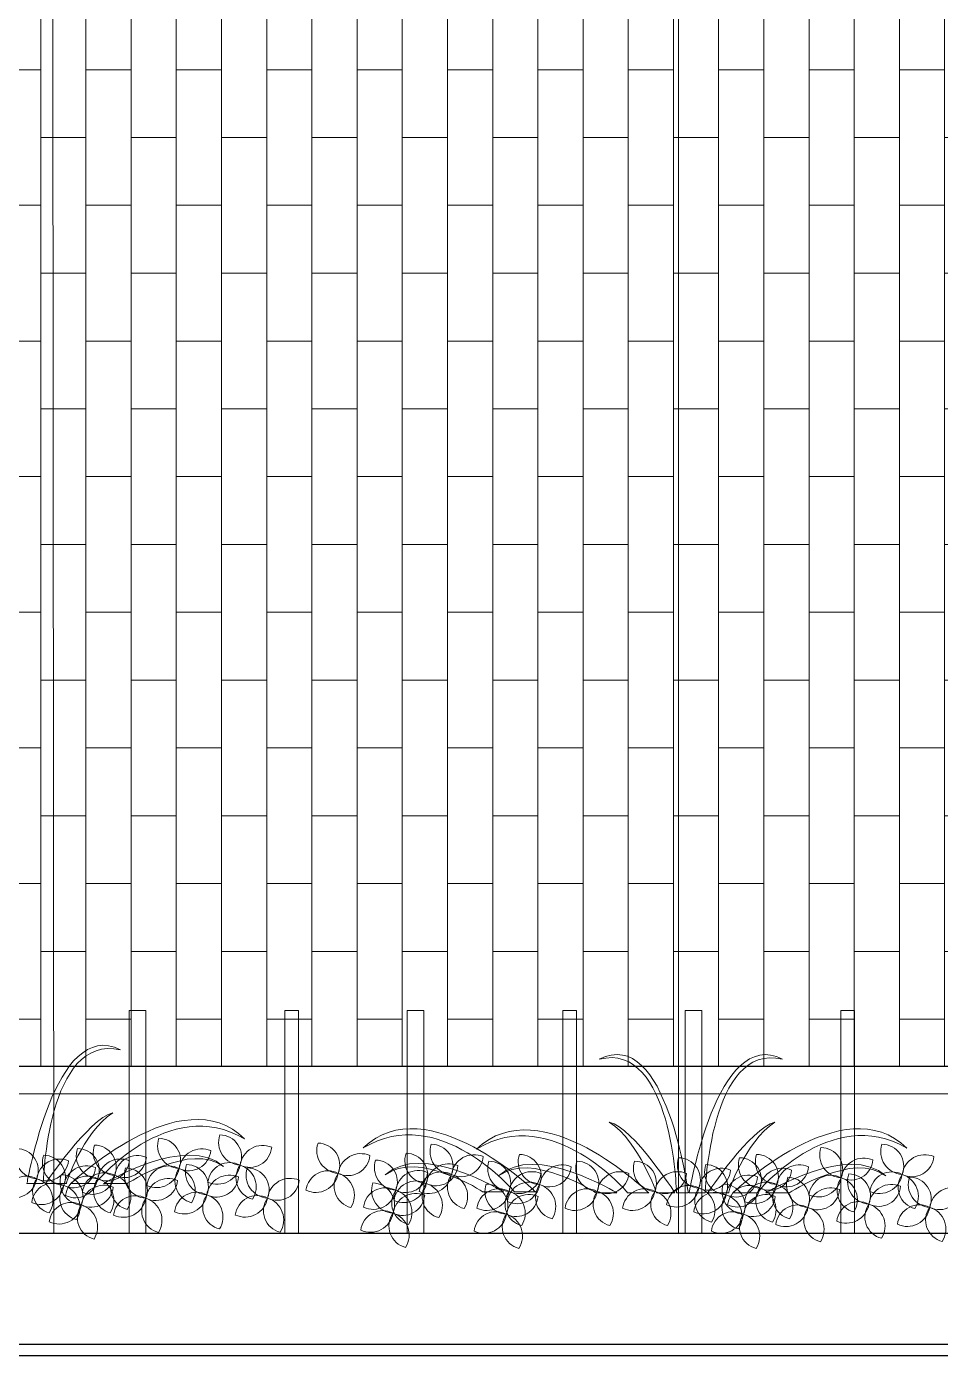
# Model space of a CAD drawing. Header units: inches. Extents: x 17.6 to 55, y 11.8 to 85.9.
# Drawn here: x 41.547 to 43.19, y 59.442 to 61.831 of the extents above; entities that cross this region are included whole.
import ezdxf

# ---------------------------------------------------------------- set-up
doc = ezdxf.new("R2010")
doc.units = ezdxf.units.IN
doc.header["$MEASUREMENT"] = 0
doc.layers.add('8', color=3, linetype='Continuous')
doc.layers.add('FURNITURE F 1 100', color=7, linetype='Continuous', lineweight=13, true_color=0x93979a)
doc.layers.add('HATCH F 1 100', color=7, linetype='Continuous', lineweight=0, true_color=0xc9c9c9)
doc.layers.add('TREE G 1 100', color=7, linetype='Continuous', lineweight=9, true_color=0xbed3d5, transparency=0.6)
doc.layers.add('VEGETACION', color=86, linetype='Continuous', lineweight=13)
doc.layers.add('WALL 1 100', color=250, linetype='Continuous', lineweight=30)

# ---------------------------------------------------------------- blocks, each defined once
blk = doc.blocks.new('A4')
at = {"layer": 'TREE G 1 100'}
for centre, radius, start, end in [((0.0419, 0.0818), 0.0911, 161.0667, 266.4037), ((-0.0453, 0.0236), 0.0878, 338.147, 89.3234), ((0.1264, -0.0215), 0.0911, 66.8071, 172.1441), ((0.0748, 0.0698), 0.0878, 243.8874, 355.0638), ((-0.0049, -0.0866), 0.0878, 62.1384, 173.3149), ((-0.0536, 0.0062), 0.0911, 245.0581, 350.3951), ((0.1077, -0.0598), 0.0878, 144.6671, 255.8435), ((0.0094, -0.0961), 0.0911, 327.5868, 72.9238)]:
    blk.add_arc(centre, radius, start, end, dxfattribs=at)

msp = doc.modelspace()

# ---------------------------------------------------------------- hatches: boundary and pattern name
at = {"layer": 'HATCH F 1 100'}
h = msp.add_hatch(dxfattribs=at)
h.set_pattern_fill('AR-BRSTD', color=256, scale=0.0012, angle=90, style=0)
h.set_pattern_definition([(90, (-1398.88951, -763.15725), (-0.08129016, 5e-18), []), (180, (-1398.88951, -763.15725), (-0.08129016, -0.12192), [0.08129016, -0.08129016])])
h.paths.add_polyline_path([(38.1433, 61.8624), (38.1433, 59.9624), (44.11, 59.9624), (44.11, 61.8618)])

# ---------------------------------------------------------------- linework, layer by layer
at = {"layer": 'FURNITURE F 1 100'}
for p, q in [((42.7191, 59.6624), (42.7191, 61.8624)), ((41.7311, 59.6624), (41.7311, 60.0624)), ((41.7311, 60.0624), (41.7611, 60.0624)), ((41.7611, 59.6624), (41.7611, 60.0624)), ((42.0111, 59.6624), (42.0111, 60.0624)), ((42.0111, 60.0624), (42.0361, 60.0624)), ((42.0361, 59.6624), (42.0361, 60.0624)), ((42.2311, 59.6624), (42.2311, 60.0624)), ((42.2311, 60.0624), (42.2611, 60.0624)), ((42.2611, 59.6624), (42.2611, 60.0624)), ((42.5111, 59.6624), (42.5111, 60.0624)), ((42.5111, 60.0624), (42.5361, 60.0624)), ((42.5361, 59.6624), (42.5361, 60.0624)), ((42.7311, 59.6624), (42.7311, 60.0624)), ((42.7311, 60.0624), (42.7611, 60.0624)), ((42.7611, 59.6624), (42.7611, 60.0624)), ((43.0111, 59.6624), (43.0111, 60.0624)), ((43.0111, 60.0624), (43.0361, 60.0624)), ((43.0361, 59.6624), (43.0361, 60.0624)), ((37.7311, 59.9624), (44.8778, 59.9624)), ((37.7311, 59.9124), (44.8778, 59.9124)), ((35.9665, 59.6624), (49.9698, 59.6624))]:
    msp.add_line(p, q, dxfattribs=at)
at = {"layer": 'TREE G 1 100'}
for points in [[(41.5308, 66.3754), (41.591, 65.4569), (41.5959, 59.6631)], [(41.5765, 59.7512), (41.5475, 59.7512), (41.5475, 59.7519), (41.5483, 59.7546), (41.5487, 59.7585), (41.5498, 59.7639), (41.5514, 59.7705), (41.5529, 59.7786), (41.5548, 59.7875), (41.5572, 59.7972), (41.5599, 59.808), (41.5626, 59.8192), (41.5661, 59.8308), (41.5695, 59.8432), (41.5734, 59.8556), (41.5777, 59.8684), (41.5823, 59.8815), (41.5873, 59.8943), (41.5924, 59.9067), (41.5982, 59.919), (41.604, 59.9307), (41.6106, 59.9423), (41.6171, 59.9527), (41.6241, 59.9628), (41.6314, 59.9717), (41.6396, 59.9798), (41.6477, 59.9864), (41.6562, 59.9922), (41.6651, 59.996), (41.6744, 59.9987), (41.6841, 59.9999), (41.6941, 59.9991), (41.7046, 59.9964), (41.7154, 59.9918), (41.7034, 59.9937), (41.6922, 59.9941), (41.6817, 59.9929), (41.6717, 59.9902), (41.6624, 59.986), (41.6539, 59.9809), (41.6458, 59.9744), (41.638, 59.967), (41.6314, 59.9585), (41.6249, 59.9492), (41.6191, 59.9396), (41.6136, 59.9287), (41.6086, 59.9179), (41.6044, 59.9063), (41.6001, 59.8947), (41.5966, 59.8827), (41.5935, 59.8707), (41.5904, 59.8587), (41.5881, 59.8467), (41.5858, 59.8351), (41.5839, 59.8239), (41.5823, 59.8131), (41.5808, 59.8026), (41.5796, 59.7929), (41.5788, 59.784), (41.5781, 59.7759), (41.5777, 59.769), (41.5769, 59.7628), (41.5769, 59.7577), (41.5765, 59.7543), (41.5765, 59.7512)], [(42.716, 59.7345), (42.716, 59.7376), (42.7156, 59.741), (42.7152, 59.7461), (42.7148, 59.7523), (42.7144, 59.7592), (42.7137, 59.7673), (42.7129, 59.7766), (42.7117, 59.7863), (42.7102, 59.7967), (42.7086, 59.8076), (42.7067, 59.8188), (42.7044, 59.8308), (42.7017, 59.8424), (42.699, 59.8548), (42.6959, 59.8668), (42.692, 59.8788), (42.6881, 59.8904), (42.6835, 59.902), (42.6784, 59.9128), (42.673, 59.9232), (42.6672, 59.9333), (42.661, 59.9426), (42.6541, 59.9507), (42.6463, 59.9584), (42.6382, 59.9646), (42.6297, 59.9701), (42.6204, 59.9739), (42.6104, 59.9766), (42.5999, 59.9778), (42.5887, 59.977), (42.5767, 59.9751), (42.5879, 59.9797), (42.5984, 59.9824), (42.6088, 59.9836), (42.6185, 59.9824), (42.6278, 59.9801), (42.6363, 59.9759), (42.6448, 59.9704), (42.6529, 59.9635), (42.6603, 59.9557), (42.6676, 59.9468), (42.6742, 59.9368), (42.6808, 59.9263), (42.6866, 59.9147), (42.692, 59.9027), (42.6974, 59.8907), (42.7067, 59.8652), (42.7109, 59.8525), (42.7148, 59.8397), (42.7183, 59.8269), (42.7214, 59.8145), (42.7241, 59.8025), (42.7268, 59.7913), (42.7287, 59.7809), (42.7307, 59.7708), (42.7326, 59.7619), (42.7338, 59.7542), (42.7349, 59.7472), (42.7357, 59.7418), (42.7365, 59.7379), (42.7369, 59.7352), (42.7369, 59.7345), (42.716, 59.7345)], [(42.7674, 59.7345), (42.7384, 59.7345), (42.7384, 59.7352), (42.7392, 59.7379), (42.7396, 59.7418), (42.7407, 59.7472), (42.7423, 59.7538), (42.7438, 59.7619), (42.7458, 59.7708), (42.7481, 59.7805), (42.7508, 59.7913), (42.7535, 59.8025), (42.757, 59.8142), (42.7605, 59.8265), (42.7643, 59.8389), (42.7686, 59.8517), (42.7732, 59.8648), (42.7783, 59.8776), (42.7833, 59.89), (42.7891, 59.9024), (42.7949, 59.914), (42.8015, 59.9256), (42.808, 59.936), (42.815, 59.9461), (42.8224, 59.955), (42.8305, 59.9631), (42.8386, 59.9697), (42.8471, 59.9755), (42.856, 59.9793), (42.8653, 59.982), (42.875, 59.9832), (42.885, 59.9824), (42.8955, 59.9797), (42.9063, 59.9751), (42.8943, 59.977), (42.8831, 59.9774), (42.8726, 59.9762), (42.8626, 59.9735), (42.8533, 59.9693), (42.8448, 59.9642), (42.8367, 59.9577), (42.8289, 59.9503), (42.8224, 59.9418), (42.8158, 59.9325), (42.81, 59.9229), (42.8046, 59.912), (42.7995, 59.9012), (42.7953, 59.8896), (42.791, 59.878), (42.7875, 59.866), (42.7844, 59.854), (42.7813, 59.842), (42.779, 59.83), (42.7767, 59.8184), (42.7748, 59.8072), (42.7732, 59.7964), (42.7717, 59.7859), (42.7705, 59.7762), (42.7697, 59.7673), (42.769, 59.7592), (42.7686, 59.7523), (42.7678, 59.7461), (42.7678, 59.741), (42.7674, 59.7376), (42.7674, 59.7345)], [(41.6187, 59.7512), (41.5808, 59.7512), (41.5815, 59.7523), (41.5842, 59.7562), (41.5881, 59.762), (41.5935, 59.7693), (41.6001, 59.7786), (41.6075, 59.7887), (41.6156, 59.7995), (41.6249, 59.8107), (41.6341, 59.8223), (41.6442, 59.8336), (41.6543, 59.844), (41.6643, 59.8541), (41.6744, 59.8626), (41.6841, 59.8699), (41.6933, 59.8753), (41.7018, 59.8784), (41.6918, 59.8711), (41.6825, 59.8626), (41.6736, 59.8533), (41.6655, 59.8432), (41.6581, 59.8328), (41.6512, 59.8223), (41.645, 59.8115), (41.6392, 59.8011), (41.6341, 59.791), (41.6299, 59.7817), (41.6264, 59.7732), (41.6233, 59.7659), (41.621, 59.7597), (41.6194, 59.755), (41.6187, 59.7523), (41.6187, 59.7512)], [(41.6701, 59.7512), (41.626, 59.7512), (41.6268, 59.7515), (41.6283, 59.7535), (41.6311, 59.7558), (41.6349, 59.7593), (41.6396, 59.7635), (41.6454, 59.7682), (41.6519, 59.7736), (41.6593, 59.7794), (41.6674, 59.7856), (41.6759, 59.7922), (41.6856, 59.7991), (41.6957, 59.8061), (41.7061, 59.8131), (41.7173, 59.82), (41.7285, 59.8266), (41.7405, 59.8332), (41.7529, 59.8394), (41.7653, 59.8452), (41.7781, 59.8506), (41.7908, 59.8552), (41.804, 59.8595), (41.8167, 59.8626), (41.8299, 59.8649), (41.843, 59.866), (41.8558, 59.8664), (41.8686, 59.8657), (41.881, 59.8637), (41.8933, 59.8602), (41.9053, 59.8556), (41.9169, 59.849), (41.9281, 59.8413), (41.939, 59.8316), (41.9262, 59.8386), (41.9134, 59.844), (41.9007, 59.8483), (41.8883, 59.8513), (41.8759, 59.8533), (41.8635, 59.8544), (41.8512, 59.8544), (41.8392, 59.8533), (41.8276, 59.8513), (41.816, 59.849), (41.8047, 59.8455), (41.7935, 59.8417), (41.7831, 59.8374), (41.7726, 59.8328), (41.7626, 59.8274), (41.7529, 59.8219), (41.7436, 59.8161), (41.7347, 59.81), (41.7266, 59.8042), (41.7185, 59.798), (41.7111, 59.7922), (41.7046, 59.7864), (41.698, 59.7806), (41.6922, 59.7751), (41.6825, 59.7655), (41.679, 59.7616), (41.6755, 59.7581), (41.6732, 59.755), (41.6713, 59.7531), (41.6705, 59.7515), (41.6701, 59.7512)], [(42.6796, 59.7345), (42.6792, 59.7356), (42.6781, 59.7383), (42.6765, 59.743), (42.6742, 59.7492), (42.6711, 59.7565), (42.6672, 59.765), (42.6626, 59.7743), (42.6576, 59.7844), (42.6521, 59.7948), (42.6456, 59.8056), (42.6386, 59.8161), (42.6313, 59.8265), (42.6231, 59.8366), (42.6142, 59.8459), (42.6049, 59.8544), (42.5949, 59.8617), (42.6034, 59.8586), (42.6127, 59.8532), (42.622, 59.8459), (42.6316, 59.8374), (42.6417, 59.8273), (42.6514, 59.8169), (42.661, 59.8056), (42.6703, 59.794), (42.6788, 59.7828), (42.687, 59.772), (42.6943, 59.7619), (42.7005, 59.7526), (42.7059, 59.7453), (42.7098, 59.7395), (42.7121, 59.7356), (42.7129, 59.7345), (42.6796, 59.7345)], [(42.8096, 59.7345), (42.7717, 59.7345), (42.7725, 59.7356), (42.7752, 59.7395), (42.779, 59.7453), (42.7844, 59.7526), (42.791, 59.7619), (42.7984, 59.772), (42.8065, 59.7828), (42.8158, 59.794), (42.8251, 59.8056), (42.8351, 59.8169), (42.8452, 59.8273), (42.8552, 59.8374), (42.8653, 59.8459), (42.875, 59.8532), (42.8842, 59.8586), (42.8928, 59.8617), (42.8827, 59.8544), (42.8734, 59.8459), (42.8645, 59.8366), (42.8564, 59.8265), (42.849, 59.8161), (42.8421, 59.8056), (42.8359, 59.7948), (42.8301, 59.7844), (42.8251, 59.7743), (42.8208, 59.765), (42.8173, 59.7565), (42.8142, 59.7492), (42.8119, 59.743), (42.8104, 59.7383), (42.8096, 59.7356), (42.8096, 59.7345)], [(42.4243, 59.7364), (42.4239, 59.7368), (42.4227, 59.7384), (42.4208, 59.7403), (42.4181, 59.7434), (42.415, 59.7469), (42.4108, 59.7507), (42.4011, 59.7604), (42.3887, 59.7712), (42.3817, 59.7774), (42.374, 59.7832), (42.3663, 59.7894), (42.3578, 59.7952), (42.3489, 59.801), (42.3396, 59.8068), (42.3295, 59.8122), (42.3195, 59.8177), (42.309, 59.8223), (42.2982, 59.8266), (42.287, 59.8304), (42.2757, 59.8339), (42.2641, 59.8362), (42.2521, 59.8378), (42.2402, 59.8389), (42.2282, 59.8389), (42.2158, 59.8378), (42.203, 59.8358), (42.1906, 59.8324), (42.1779, 59.8281), (42.1651, 59.8223), (42.1523, 59.8153), (42.1632, 59.8246), (42.1748, 59.8327), (42.1864, 59.8389), (42.1988, 59.8436), (42.2111, 59.8471), (42.2235, 59.849), (42.2363, 59.8498), (42.2491, 59.8494), (42.2622, 59.8482), (42.275, 59.8459), (42.2881, 59.8428), (42.3009, 59.8389), (42.3137, 59.8343), (42.326, 59.8289), (42.3384, 59.8235), (42.3504, 59.8173), (42.362, 59.8107), (42.3732, 59.8041), (42.3841, 59.7972), (42.3945, 59.7906), (42.4042, 59.7836), (42.4135, 59.777), (42.422, 59.7705), (42.4301, 59.7643), (42.4371, 59.7585), (42.4436, 59.7531), (42.4491, 59.7484), (42.4537, 59.7442), (42.4572, 59.7411), (42.4599, 59.7384), (42.4618, 59.7368), (42.4622, 59.7364), (42.4243, 59.7364)], [(42.6282, 59.7345), (42.6278, 59.7349), (42.6266, 59.7364), (42.6247, 59.7383), (42.622, 59.7414), (42.6189, 59.7449), (42.6146, 59.7488), (42.6049, 59.7584), (42.5926, 59.7693), (42.5856, 59.7755), (42.5779, 59.7813), (42.5701, 59.7875), (42.5616, 59.7933), (42.5527, 59.7991), (42.5434, 59.8049), (42.5334, 59.8103), (42.5233, 59.8157), (42.5129, 59.8203), (42.502, 59.8246), (42.4908, 59.8285), (42.4796, 59.8319), (42.468, 59.8343), (42.456, 59.8358), (42.444, 59.837), (42.432, 59.837), (42.4196, 59.8358), (42.4069, 59.8339), (42.3945, 59.8304), (42.3817, 59.8261), (42.369, 59.8203), (42.3562, 59.8134), (42.367, 59.8227), (42.3786, 59.8308), (42.3902, 59.837), (42.4026, 59.8416), (42.415, 59.8451), (42.4274, 59.847), (42.4402, 59.8478), (42.4529, 59.8474), (42.4661, 59.8463), (42.4788, 59.8439), (42.492, 59.8408), (42.5048, 59.837), (42.5175, 59.8323), (42.5299, 59.8269), (42.5423, 59.8215), (42.5543, 59.8153), (42.5659, 59.8087), (42.5771, 59.8022), (42.5879, 59.7952), (42.5984, 59.7886), (42.608, 59.7817), (42.6173, 59.7751), (42.6258, 59.7685), (42.634, 59.7623), (42.6409, 59.7565), (42.6475, 59.7511), (42.6529, 59.7465), (42.6576, 59.7422), (42.661, 59.7391), (42.6637, 59.7364), (42.6657, 59.7349), (42.6661, 59.7345), (42.6282, 59.7345)], [(42.861, 59.7345), (42.8169, 59.7345), (42.8177, 59.7349), (42.8193, 59.7368), (42.822, 59.7391), (42.8258, 59.7426), (42.8305, 59.7468), (42.8363, 59.7515), (42.8429, 59.7569), (42.8502, 59.7627), (42.8583, 59.7689), (42.8668, 59.7755), (42.8765, 59.7824), (42.8866, 59.7894), (42.897, 59.7964), (42.9082, 59.8033), (42.9195, 59.8099), (42.9314, 59.8165), (42.9438, 59.8227), (42.9562, 59.8285), (42.969, 59.8339), (42.9817, 59.8385), (42.9949, 59.8428), (43.0077, 59.8459), (43.0208, 59.8482), (43.034, 59.8494), (43.0467, 59.8497), (43.0595, 59.849), (43.0719, 59.847), (43.0842, 59.8436), (43.0962, 59.8389), (43.1078, 59.8323), (43.1191, 59.8246), (43.1299, 59.8149), (43.1171, 59.8219), (43.1044, 59.8273), (43.0916, 59.8316), (43.0792, 59.8347), (43.0668, 59.8366), (43.0545, 59.8378), (43.0421, 59.8378), (43.0301, 59.8366), (43.0185, 59.8347), (43.0069, 59.8323), (42.9957, 59.8289), (42.9844, 59.825), (42.974, 59.8207), (42.9636, 59.8161), (42.9535, 59.8107), (42.9438, 59.8053), (42.9345, 59.7995), (42.9256, 59.7933), (42.9175, 59.7875), (42.9094, 59.7813), (42.902, 59.7755), (42.8955, 59.7697), (42.8889, 59.7639), (42.8831, 59.7584), (42.8734, 59.7488), (42.8699, 59.7449), (42.8665, 59.7414), (42.8641, 59.7383), (42.8622, 59.7364), (42.8614, 59.7349), (42.861, 59.7345)], [(41.7274, 59.7512), (41.6852, 59.7512), (41.6868, 59.7523), (41.6918, 59.755), (41.6995, 59.7593), (41.71, 59.7643), (41.7223, 59.7705), (41.7363, 59.7767), (41.7521, 59.7833), (41.7688, 59.7891), (41.7862, 59.7945), (41.8044, 59.7987), (41.8222, 59.8014), (41.8399, 59.8022), (41.857, 59.8014), (41.8732, 59.7976), (41.8879, 59.7914), (41.9011, 59.7817), (41.8899, 59.7887), (41.8771, 59.7933), (41.8639, 59.7956), (41.8496, 59.796), (41.8353, 59.7949), (41.821, 59.7918), (41.8067, 59.7879), (41.7928, 59.7833), (41.7796, 59.7782), (41.7672, 59.7728), (41.756, 59.7674), (41.7463, 59.7624), (41.7386, 59.7577), (41.7324, 59.7543), (41.7285, 59.7519), (41.7274, 59.7512)], [(42.367, 59.7364), (42.3659, 59.7372), (42.3624, 59.7395), (42.3562, 59.743), (42.3485, 59.7476), (42.3388, 59.7527), (42.3272, 59.7581), (42.3148, 59.7635), (42.3017, 59.7685), (42.2874, 59.7732), (42.2727, 59.777), (42.258, 59.7801), (42.2436, 59.7813), (42.2293, 59.7809), (42.2158, 59.7786), (42.2034, 59.7739), (42.1918, 59.767), (42.205, 59.7767), (42.2197, 59.7828), (42.2355, 59.7867), (42.2525, 59.7875), (42.2699, 59.7867), (42.2877, 59.784), (42.3051, 59.7797), (42.3226, 59.7743), (42.3392, 59.7685), (42.3543, 59.762), (42.3682, 59.7558), (42.3806, 59.7496), (42.3906, 59.7445), (42.398, 59.7403), (42.403, 59.7376), (42.4046, 59.7364), (42.367, 59.7364)], [(42.5709, 59.7345), (42.5697, 59.7352), (42.5663, 59.7376), (42.5601, 59.741), (42.5523, 59.7457), (42.5427, 59.7507), (42.5311, 59.7561), (42.5187, 59.7615), (42.5055, 59.7666), (42.4912, 59.7712), (42.4765, 59.7751), (42.4618, 59.7782), (42.4475, 59.7793), (42.4332, 59.779), (42.4196, 59.7766), (42.4073, 59.772), (42.3957, 59.765), (42.4088, 59.7747), (42.4235, 59.7809), (42.4394, 59.7848), (42.4564, 59.7855), (42.4738, 59.7848), (42.4916, 59.782), (42.509, 59.7778), (42.5264, 59.7724), (42.5431, 59.7666), (42.5581, 59.76), (42.5721, 59.7538), (42.5844, 59.7476), (42.5945, 59.7426), (42.6019, 59.7383), (42.6069, 59.7356), (42.6084, 59.7345), (42.5709, 59.7345)], [(42.9183, 59.7345), (42.8761, 59.7345), (42.8777, 59.7356), (42.8827, 59.7383), (42.8904, 59.7426), (42.9009, 59.7476), (42.9133, 59.7538), (42.9272, 59.76), (42.943, 59.7666), (42.9597, 59.7724), (42.9771, 59.7778), (42.9953, 59.782), (43.0131, 59.7848), (43.0309, 59.7855), (43.0479, 59.7848), (43.0641, 59.7809), (43.0788, 59.7747), (43.092, 59.765), (43.0808, 59.772), (43.068, 59.7766), (43.0548, 59.779), (43.0405, 59.7793), (43.0262, 59.7782), (43.0119, 59.7751), (42.9976, 59.7712), (42.9837, 59.7666), (42.9705, 59.7615), (42.9581, 59.7561), (42.9469, 59.7507), (42.9372, 59.7457), (42.9295, 59.741), (42.9233, 59.7376), (42.9195, 59.7352), (42.9183, 59.7345)]]:
    msp.add_lwpolyline(points, dxfattribs=at)
at = {"layer": 'WALL 1 100', "linetype": 'Continuous'}
for p, q in [((18.1285, 59.6624), (49.9698, 59.6624)), ((18.1285, 59.4624), (49.9698, 59.4624)), ((18.1285, 59.4424), (49.9698, 59.4424))]:
    msp.add_line(p, q, dxfattribs=at)
at = {"layer": 'WALL 1 100'}
msp.add_lwpolyline([(38.1433, 61.8624), (38.1433, 59.9624), (44.11, 59.9624), (44.11, 61.8618), (38.1433, 61.8624)], dxfattribs=at)

# ---------------------------------------------------------------- block references
at = {"layer": '8', "linetype": 'Continuous', "xscale": 0.4515620124002453, "yscale": 0.4515620124002453, "zscale": 0.4515620124002453}
for p in [(41.6291, 59.7169), (41.7449, 59.729), (41.8546, 59.7351), (41.9638, 59.7293), (43.0455, 59.7184), (42.1895, 59.7021), (42.3934, 59.7002), (42.82, 59.7002), (42.9358, 59.7123), (43.1548, 59.7126)]:
    msp.add_blockref('A4', p, dxfattribs=at)
at = {"layer": 'VEGETACION', "xscale": 0.4515620124002453, "yscale": 0.4515620124002453, "zscale": 0.4515620124002453}
for p in [(41.9144, 59.7885), (41.5487, 59.7641), (41.6584, 59.7641), (41.6889, 59.7702), (41.8047, 59.7824), (42.0909, 59.7737), (42.2947, 59.7718), (42.9956, 59.7657), (43.1053, 59.7718), (41.5975, 59.7519), (42.1945, 59.7433), (42.2493, 59.7555), (42.3983, 59.7413), (42.4532, 59.7535), (42.5568, 59.7413), (42.6604, 59.7413), (42.7396, 59.7474), (42.8493, 59.7474), (42.8798, 59.7535), (42.7884, 59.7352)]:
    msp.add_blockref('A4', p, dxfattribs=at)

doc.saveas('drawing.dxf')
